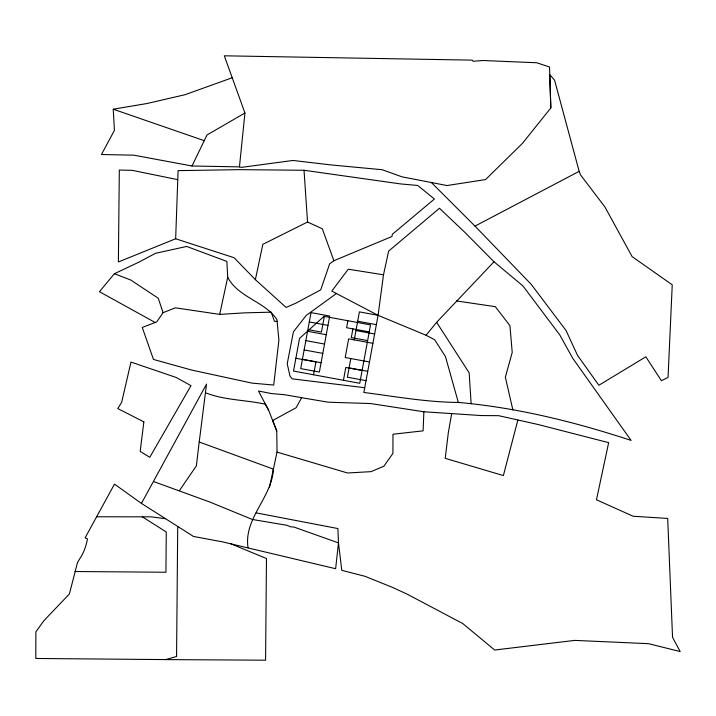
<?xml version="1.0" encoding="UTF-8"?>
<svg xmlns="http://www.w3.org/2000/svg" width="716" height="716" viewBox="0 0 716 716"><rect width="100%" height="100%" fill="white"/><g stroke="black" fill="none" stroke-linecap="round" stroke-linejoin="round"><path stroke-width="1.07" d="M248.049 547.856C243.458 518.196 271.946 497.754 273.387 469.132L199.209 441.996L206.53 384.107L141.446 503.42L193.499 536.454L222.032 541.77L335.625 568.719L338.48 542.898L337.898 528.551L256.194 512.889M177.72 526.439L176.566 656.482L165.682 659.597L35.8 658.469L35.872 631.879L43.864 620.745L69.38 593.985L77.534 562.436L82.313 554.551A56.761 56.761 0 0 0 87.245 540.115L87.45 538.862L85.114 537.841L114.479 484.123L141.446 503.42M175.653 238.768L178.096 170.632L239.86 169.647L304.031 170.265L400.835 183.949L417.741 185.471L434.406 199.012L392.341 234.311L391.974 236.504L333.88 260.714L329.637 263.855L320.723 289.855L296.048 303.083L286.105 307.441L255.37 279.67L234.105 257.733L175.653 238.768L118.382 261.966L119.321 170.068L132.209 170.336L177.774 179.653M423.863 411.763L423.111 430.844L392.977 434.236L392.914 453.407L383.874 466.241L371.013 471.647L347.537 472.99L277.047 452.1L276.761 431.005L272.662 420.525L296.155 407.708L301.633 397.693L328.017 402.186L370.593 403.555L423.863 411.763L481.474 415.566L498.613 415.674L538.253 424.552L608.654 442.667L596.464 499.777L633.132 516.254L667.688 518.429L672.548 637.365L680.2 651.569L648.526 643.675L574.733 640.399L494.684 650.021L462.769 623.564L407.198 594.173L392.574 587.415L365.196 576.362L341.774 570.321L338.48 542.898L293.927 527.048L290.454 526.77L287.044 525.311L252.408 519.485L209.949 502.086L153.546 481.528M239.448 166.873L244.935 112.994L224.305 55.803L472.327 60.135L473.043 61.272L482.799 60.511L536.749 62.757L549.521 67L550.837 107.91L522.447 143.361L485.573 179.573L446.963 185.542L402.034 176.843L382.165 169.719L331.436 164.966L292.969 160.465L241.453 167.374L239.448 166.873L192.004 165.996L133.901 155.184L101.448 154.513L114.417 130.384L113.235 109.208L147.04 103.507L185.059 94.7L232.172 77.767M199.209 441.996L196.363 465.856L179.421 490.621M458.33 402.419L445.442 356.541L434.657 339.76L426.047 335.24L378.075 315.326L383.499 274.801L388.627 251.119L439.463 208.267L464.595 232.118L494.004 261.752L522.966 285.97L559.876 335.07L572.693 358.224L631.082 440.412C574.939 421.957 517.292 407.655 458.33 402.419C426.566 402.222 395.313 396.494 363.853 392.475L378.075 315.326L331.794 291.099L348.271 269.207L383.499 274.801M451.662 413.75L448.359 432.419L445.227 458.338L503.375 475.576L517.838 420.113M313.563 374.772L315.926 361.956L295.869 358.26M324.33 316.382L321.43 332.09L309.061 329.816M347.887 320.723L346.598 327.722L369.232 331.902M343.429 380.277L345.792 367.46L362.117 370.476M352.907 328.886L351.296 337.603L367.621 340.61M350.804 358.546L347.367 377.216L366.028 380.652M354.25 339.885L359.405 311.881L378.075 315.326M227.706 277.316C238.401 297.605 264.517 301.185 276.931 319.506L278.909 340.091L273.709 385.047L251.969 383.114L191.87 370.109L153.457 359.45L142.278 327.463L156.732 321.878L163.078 312.686L175.339 307.826L219.687 314.387L227.706 277.316L226.856 261.421L186.67 246.438L155.488 253.321L138.609 262.28L114.39 273.727L99.452 291.698L155.157 322.486M255.37 279.67L262.835 244.335L307.531 222.014L322.298 228.771L333.88 260.714M269.493 487.211L277.047 452.1M192.004 165.996L206.987 135.002L244.935 112.994M426.047 335.24L436.635 322.316L494.004 261.752M336.422 293.515L306.162 315.488L293.417 331.83L287.223 363.809L289.98 375.998L292.038 378.827L364.73 387.723M550.837 107.91L549.745 74.652L554.569 80.174L579.163 171.348L474.994 226.113L431.381 182.526M219.687 314.387L244.389 312.865L271.239 312.167L274.461 321.368L277.11 321.368M96.633 516.773L151.166 516.845L165.539 518.715M165.682 659.597L265.582 660.197L266.477 558.543L231.017 543.874M74.974 571.529L165.924 572.236L166.273 531.997L142.287 516.773M456.486 300.935L495.32 306.672L509.926 325.637L512.217 352.424L505.353 377.189L512.88 409.991M301.633 397.693L284.87 394.758L271.149 393.514L258.476 390.999L268.67 410.313L276.761 431.005M357.687 321.215L376.356 324.661M309.303 321.949L327.973 325.386M355.968 330.55L374.629 333.987M307.585 331.275L326.245 334.721M372.911 343.322L348.647 338.847L345.202 357.517L369.474 361.992M305.857 340.61L324.527 344.056M304.139 349.945L322.809 353.382M302.421 359.28L321.081 362.717M349.086 367.881L367.747 371.318M113.235 109.208L204.293 140.685M114.39 273.727L130.706 279.992L158.263 298.241L163.078 312.686M205.438 392.726C224.475 400.351 245.651 399.796 265.466 404.236L268.67 410.313M474.994 226.113L531.174 284.297L566.034 330.479L577.445 355.226L598.871 385.262L645.85 356.801L661.369 380.688L668.046 377.457L672.243 284.816L632.121 256.623L604.877 206.897L580.524 174.901L579.163 171.348M436.635 322.316L469.168 372.866L471.137 403.708M304.031 170.265L307.531 222.014M143.862 421.849L140.175 451.447L149.787 457.282L190.993 385.655L176.19 377.475L130.974 362.072L121.639 402.41L117.755 408.559L143.862 421.849M299.539 338.391L293.506 371.076L359.754 383.284L370.521 324.894L324.044 316.329L299.539 338.391M311.021 312.615L300.702 368.606L319.363 372.051L329.691 316.051L311.021 312.615"/></g></svg>
